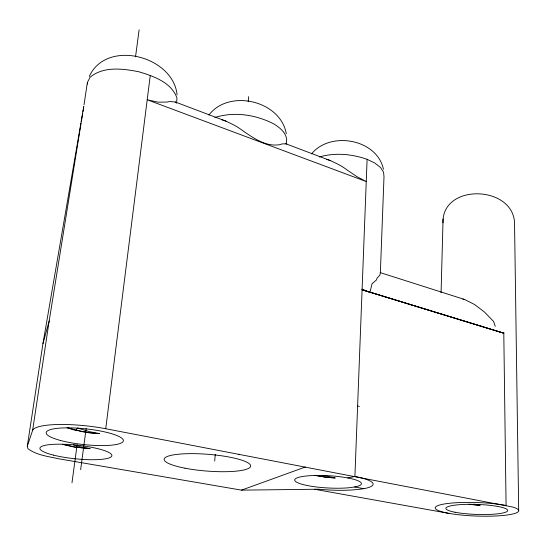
<?xml version="1.0" encoding="UTF-8"?>
<svg xmlns="http://www.w3.org/2000/svg" width="546" height="546" viewBox="0 0 546 546"><rect width="100%" height="100%" fill="white"/><g stroke="black" fill="none" stroke-linecap="round" stroke-linejoin="round"><path stroke-width="0.82" d="M442.983 222.836C441.823 183.272 512.264 185.155 514.523 222.318L518.7 510.749M441.079 292.765L443.065 218.973M83.497 108.176L83.763 106.497L42.936 343.687L27.3 446.212L27.976 448.723C36.78 455.248 48.198 456.429 58.606 458.763L241.496 490.137L318.768 489.216C333.749 490.595 348.955 490.963 363.868 488.663A45.1 8.286 3.2 0 0 354.9 476.481L367.103 159.309C351.87 153.979 334.923 152.43 319.301 156.968M176.597 102.778L176.959 97.987C171.308 82.18 153.296 76.085 138.595 71.703C122.707 68.625 103.426 66.073 90.063 77.286L87.38 82.494L84.016 104.839M239.046 454.763L239.087 454.286M248.212 101.706L248.648 96.656M214.694 461.036L215.274 454.347M27.3 446.212L32.617 430.357A52.436 10.715 6 0 1 105.733 428.733L150.28 75.355M80.651 469.683L86.118 428.59M135.531 56.784L139.121 29.798M71.983 482.746L77.143 444.608M32.617 430.357L49.181 320.987L81.054 123.321M81.327 121.635L82.678 113.227M82.951 111.541L83.224 109.862M42.936 343.687L49.181 320.987M89.278 76.447C106.422 38.568 173.205 55.938 177.088 94.827M208.886 115.097C228.835 88.486 280.63 100.6 286.268 133.722M311.554 153.87C330.426 130.699 377.02 139.018 383.456 169.246M369.048 291.96L370.277 291.011L372.051 283.763L376.542 279.839L377.04 278.187L379.893 275.075L380.357 272.823L384.002 176.761L383.558 172.126L380.466 167.458L374.863 163.077L367.103 159.309M241.496 490.137L305.405 466.994M214.837 117.52C234.398 111.234 256.367 114.769 274.345 124.201C279.962 127.88 286.008 132.548 286.711 139.742C285.77 139.912 287.749 145.591 285.729 143.734L284.643 143.926A58.504 21.349 82.8 0 0 279.996 144.635C265.806 147.113 253.603 138.097 242.451 130.508A61.282 54.368 -9.9 0 0 231.838 123.99L226.017 121.171L175.191 101.966L173.198 101.849A62.722 28.583 80.5 0 0 166.871 102.082L157.91 102.15L147.202 99.761L366.243 181.552L356.872 176.611L346.71 169.724A57.528 52.034 -0.7 0 0 336.445 163.486L330.658 160.715L285.729 143.734M347.734 477.948L354.9 476.481M354.709 486.971L348.764 487.769A33.402 6.136 3.2 0 1 295.57 481.47A33.402 6.136 3.2 0 1 334.773 476.18A33.402 6.136 3.2 0 1 354.709 486.971L363.868 488.663M96.69 433.517L99.652 433.592L89.844 431.756L77.498 427.989L76.024 430.303L89.851 432.937L99.652 433.592M62.224 444.301L74.386 447.106L90.008 448.635L80.869 446.908L73.335 444.751M322.468 475.252L335.121 477.968L326.215 477.334L314.789 475.361M63.609 444.41L74.358 446.894L90.008 448.635M474.099 504.197L480.016 505.275L469.007 504.286M335.121 477.968L326.194 477.218L317.076 475.641M480.016 505.275L472.447 504.627M96.744 433.483L82.862 431.743L68.366 427.989M314.557 489.264L449.01 513.397M105.733 428.733L512.994 507.111A41.789 6.764 2 0 1 480.903 516.175A41.789 6.764 2 0 1 437.544 505.733A41.789 6.764 2 0 1 506.081 505.446L503.787 332.63L503.794 333.19L362.08 289.769L369.874 292.158M462.769 299.078L464.653 299.508L474.44 304.45L484.411 311.978L493.618 321.485L495.256 326.331M76.276 430.63L67.083 427.784M362.08 289.769L503.794 333.19L367.581 291.414M380.152 272.577L464.653 299.508M221.888 119.765L226.017 121.171M326.563 159.316L330.658 160.715M362.107 289.168L366.55 290.902M175.191 101.966L176.433 102.58L176.454 103.187M87.299 448.519L87.169 448.198L87.251 448.553M87.38 82.494L87.517 84.159M357.61 406.012A44.042 10.879 3.1 0 1 359.302 406.422M60.278 440.417A38.827 7.931 6 0 0 122.891 441.816A38.827 7.931 6 0 0 71.171 427.887A38.827 7.931 6 0 0 60.278 440.417M184.992 468.195A43.387 8.402 4.5 0 0 250.641 466.147A43.387 8.402 4.5 0 0 186.548 453.719A43.387 8.402 4.5 0 0 184.992 468.195M53.378 455.091A36.179 6.859 5.9 0 0 111.493 456.538A36.179 6.859 5.9 0 0 62.892 444.232A36.179 6.859 5.9 0 0 53.378 455.091M455.036 512.244A30.951 5.01 2 0 0 506.715 511.698A30.951 5.01 2 0 0 468.632 504.313A30.951 5.01 2 0 0 455.036 512.244"/></g></svg>
